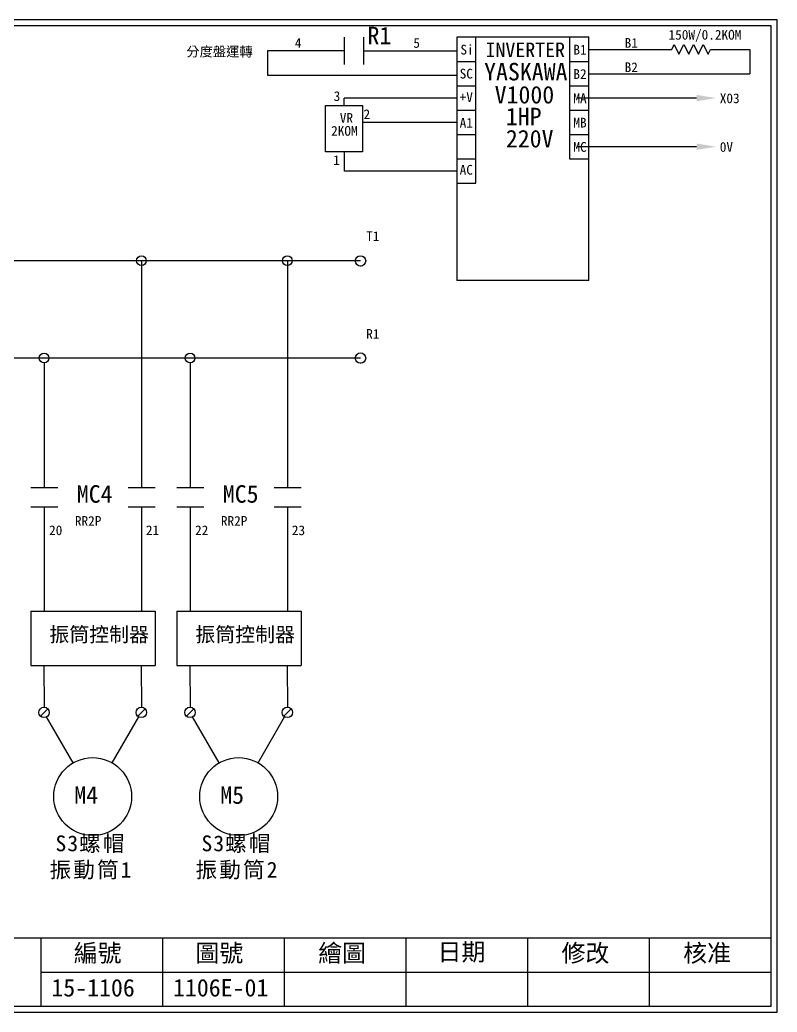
# Model space of a CAD drawing. Extents: x 10 to 297, y 3 to 207.
# Drawn here: x 141.4 to 297, y 3 to 207 of the extents above; entities that cross this region are included whole.
import ezdxf
from ezdxf import colors
from ezdxf.entities.mleader import LeaderData, LeaderLine
from ezdxf.math import Vec2, Vec3

# ---------------------------------------------------------------- set-up
doc = ezdxf.new("R2010")
doc.units = 0
doc.layers.get('0').update_dxf_attribs({"linetype": 'CONTINUOUS'})
doc.layers.add('圖框層', color=7, linetype='CONTINUOUS')
doc.layers.add('標尺寸層', color=3, linetype='CONTINUOUS')
doc.styles.add('STSL', font='kaiu.ttf')
doc.styles.add('標楷體', font='kaiu.ttf')

msp = doc.modelspace()

# ---------------------------------------------------------------- linework, layer by layer
for p, q in [((258.3, 203.39), (231.15, 203.39)), ((231.15, 203.39), (231.15, 153.39)), ((231.15, 203.39), (231.15, 193.39)), ((231.15, 203.39), (231.15, 198.39)), ((235.1, 198.39), (235.1, 203.39)), ((254.35, 203.39), (254.35, 198.39)), ((258.3, 153.39), (258.3, 203.39)), ((258.3, 198.39), (258.3, 203.39)), ((208.05, 200.6), (192.28, 200.6)), ((192.28, 200.6), (192.28, 195.6)), ((212.02, 200.6), (231.15, 200.6)), ((258.3, 200.89), (275.33, 200.89)), ((275.33, 200.89), (275.83, 201.89)), ((275.83, 201.89), (276.83, 199.89)), ((276.83, 199.89), (277.83, 201.89)), ((277.83, 201.89), (278.83, 199.89)), ((278.83, 199.89), (279.83, 201.89)), ((279.83, 201.89), (280.83, 199.89)), ((280.83, 199.89), (281.83, 201.89)), ((281.83, 201.89), (282.83, 199.89)), ((282.83, 199.89), (283.33, 200.89)), ((283.33, 200.89), (291.36, 200.89)), ((291.36, 200.89), (291.36, 195.89)), ((231.15, 198.39), (235.1, 198.39)), ((235.1, 193.39), (235.1, 198.39)), ((254.35, 198.39), (258.3, 198.39)), ((254.35, 198.39), (254.35, 193.39)), ((258.3, 193.39), (258.3, 198.39)), ((258.3, 195.89), (291.36, 195.89)), ((192.28, 195.6), (231.15, 195.6)), ((231.15, 193.39), (235.1, 193.39)), ((235.1, 188.39), (235.1, 193.39)), ((254.35, 193.39), (258.3, 193.39)), ((254.35, 193.39), (254.35, 188.39)), ((258.3, 188.39), (258.3, 193.39)), ((208.01, 189.34), (208.01, 190.89)), ((231.15, 190.89), (208.01, 190.89)), ((204.21, 189.34), (211.8, 189.34)), ((204.21, 179.87), (204.21, 189.34)), ((211.8, 189.34), (211.8, 179.87)), ((231.15, 188.39), (235.1, 188.39)), ((235.1, 183.39), (235.1, 188.39)), ((254.35, 188.39), (258.3, 188.39)), ((254.35, 188.39), (254.35, 183.39)), ((258.3, 183.39), (258.3, 188.39)), ((231.15, 185.89), (211.8, 185.89)), ((231.15, 183.39), (235.1, 183.39)), ((235.1, 178.39), (235.1, 183.39)), ((254.35, 183.39), (258.3, 183.39)), ((254.35, 183.39), (258.3, 183.39)), ((254.35, 183.39), (254.35, 178.39)), ((258.3, 178.39), (258.3, 183.39)), ((211.8, 179.87), (204.21, 179.87)), ((208.01, 179.87), (208.01, 175.89)), ((231.15, 178.39), (235.1, 178.39)), ((235.1, 173.39), (235.1, 178.39)), ((254.35, 178.39), (258.3, 178.39)), ((231.15, 175.89), (208.01, 175.89)), ((231.15, 173.39), (235.1, 173.39)), ((166.36, 157.45), (166.39, 110.82)), ((196.36, 157.45), (196.39, 110.82)), ((258.3, 153.39), (231.15, 153.39)), ((146.37, 136.46), (146.4, 110.82)), ((176.37, 136.46), (176.4, 110.82)), ((146.34, 74.22), (146.35, 65.69)), ((166.34, 74.22), (166.35, 65.69)), ((176.34, 74.22), (176.35, 65.69)), ((196.34, 74.22), (196.35, 65.69)), ((147.11, 65.38), (145.6, 63.86)), ((167.11, 65.38), (165.6, 63.86)), ((177.11, 65.38), (175.6, 63.86)), ((197.11, 65.38), (195.6, 63.86)), ((152.34, 54.25), (146.89, 63.69)), ((160.34, 54.25), (165.8, 63.7)), ((182.34, 54.25), (176.89, 63.69)), ((190.34, 54.25), (195.8, 63.7))]:
    msp.add_line(p, q)
for centre, radius in [((211.38, 157.41), 1.07), ((211.38, 137.44), 1.07), ((146.35, 64.62), 1.07), ((166.35, 64.62), 1.07), ((176.35, 64.62), 1.07), ((196.35, 64.62), 1.07), ((156.34, 47.32), 8), ((186.34, 47.32), 8)]:
    msp.add_circle(centre, radius)
at = {"layer": '圖框層', "color": 7}
for p, q in [((297, 206.97), (10, 206.97)), ((297, 3), (297, 206.97)), ((295.75, 205.72), (11.25, 205.72)), ((295.75, 4.25), (295.75, 205.72)), ((11.25, 18.25), (295.75, 18.25)), ((145.75, 4.25), (145.75, 18.25)), ((170.75, 4.25), (170.75, 18.25)), ((195.75, 4.25), (195.75, 18.25)), ((220.75, 4.25), (220.75, 18.25)), ((245.75, 4.25), (245.75, 18.25)), ((270.75, 4.25), (270.75, 18.25)), ((145.75, 11.25), (295.75, 11.25)), ((11.25, 4.25), (295.75, 4.25)), ((10, 3), (297, 3))]:
    msp.add_line(p, q, dxfattribs=at)
at = {"layer": '標尺寸層', "color": 7}
for p, q in [((208.05, 203.39), (208.05, 197.82)), ((212.02, 203.39), (212.02, 197.82)), ((211.38, 157.41), (41.1, 157.44)), ((211.38, 156.34), (211.38, 156.27)), ((211.38, 137.44), (21.11, 137.44)), ((211.38, 136.37), (211.38, 136.3)), ((143.61, 110.82), (149.18, 110.82)), ((163.61, 110.82), (169.18, 110.82)), ((173.61, 110.82), (179.18, 110.82)), ((193.61, 110.82), (199.18, 110.82)), ((143.61, 106.85), (149.18, 106.85)), ((146.4, 106.85), (146.4, 85.39)), ((163.61, 106.85), (169.18, 106.85)), ((166.4, 106.85), (166.39, 85.39)), ((173.61, 106.85), (179.18, 106.85)), ((176.4, 106.85), (176.4, 85.39)), ((193.61, 106.85), (199.18, 106.85)), ((196.4, 106.85), (196.39, 85.39)), ((143.61, 85.39), (149.18, 85.39)), ((143.61, 85.39), (143.61, 74.25)), ((149.18, 85.39), (163.61, 85.39)), ((163.61, 85.39), (169.18, 85.39)), ((169.18, 85.39), (169.18, 74.25)), ((173.61, 85.39), (179.18, 85.39)), ((173.61, 85.39), (173.61, 74.25)), ((179.18, 85.39), (193.61, 85.39)), ((193.61, 85.39), (199.18, 85.39)), ((199.18, 85.39), (199.18, 74.25)), ((143.61, 74.25), (149.18, 74.25)), ((149.18, 74.25), (163.61, 74.25)), ((163.61, 74.25), (169.18, 74.25)), ((173.61, 74.25), (179.18, 74.25)), ((179.18, 74.25), (193.61, 74.25)), ((193.61, 74.25), (199.18, 74.25))]:
    msp.add_line(p, q, dxfattribs=at)
for centre in [(166.37, 157.45), (196.37, 157.45), (146.37, 137.46), (176.37, 137.46)]:
    msp.add_circle(centre, 1, dxfattribs=at)

# ---------------------------------------------------------------- texts
at = {"color": 0, "char_height": 3.25, "width": 29.841, "attachment_point": 2, "style": '標楷體'}
for s, insert in [('{\\T1.1;S3螺帽\\P振動筒1}', (156.02, 39.32)), ('{\\T1.1;S3螺帽\\P振動筒2}', (186.02, 39.32))]:
    msp.add_mtext(s, dxfattribs=dict(at, insert=insert))
at = {"layer": '圖框層', "color": 4, "style": 'STSL'}
for s, height, p in [('R1', 3.6, (212.82, 201.96)), ('150W/0.2KOM', 2, (274.68, 202.9)), ('4', 2, (197.89, 201.22)), ('5', 2, (222.24, 201.22)), ('Si', 2, (231.92, 199.84)), ('INVERTER', 3, (237.08, 199.3)), ('B1', 2, (265.66, 201.22)), ('分度盤運轉', 2, (175.59, 199.44)), ('B1', 2, (255.13, 199.84)), ('YASKAWA', 3.6, (236.78, 194.52)), ('B2', 2, (265.66, 196.22)), ('SC', 2, (231.76, 194.91)), ('B2', 2, (255.13, 194.84)), ('3', 2, (205.87, 190.29)), ('+V', 2, (231.76, 190.08)), ('V1000', 3.6, (238.95, 189.78)), ('MA', 2, (255.13, 189.84)), ('X03', 2, (285.21, 189.84)), ('VR', 2, (207.13, 185.81)), ('2', 2, (212.01, 186.57)), ('1HP', 3.6, (241.25, 185.3)), ('A1', 2, (231.76, 184.81)), ('MB', 2, (255.13, 184.84)), ('2KOM', 2, (205.35, 183.15)), ('220V', 3.6, (241.25, 180.75)), ('MC', 2, (255.13, 179.84)), ('0V', 2, (285.21, 179.84)), ('1', 2, (205.77, 177.11)), ('AC', 2, (231.76, 175.15)), ('T1', 2, (212.56, 161.49)), ('R1', 2, (212.56, 141.41)), ('MC4', 3.6, (153.09, 107.72)), ('MC5', 3.6, (183.09, 107.72)), ('RR2P', 2, (152.7, 102.97)), ('RR2P', 2, (182.7, 102.97)), ('20', 2, (147.39, 101.05)), ('21', 2, (167.28, 101.05)), ('22', 2, (177.39, 101.05)), ('23', 2, (197.28, 101.05)), ('振筒控制器', 3, (147.45, 79.13)), ('振筒控制器', 3, (177.45, 79.13)), ('M4', 3.6, (152.56, 45.83)), ('M5', 3.6, (182.56, 45.83)), ('編號', 3.6, (152.47, 13.34)), ('圖號', 3.6, (177.47, 13.34)), ('繪圖', 3.6, (202.69, 13.34)), ('日期', 3.6, (227.22, 13.59)), ('修改', 3.6, (252.69, 13.34)), ('核准', 3.6, (277.69, 13.34)), ('15-1106', 3.6, (147.86, 6.22)), ('1106E-01', 3.6, (172.86, 6.22))]:
    msp.add_text(s, height=height, dxfattribs=at).set_placement(p)

# ---------------------------------------------------------------- leaders
at = {"layer": '標尺寸層', "color": 7}
ml = msp.add_multileader_mtext('Standard', dxfattribs=at)
ml.set_content('', color=7)
ml.set_leader_properties()
ml.build(insert=Vec2(0, 0))
ml.multileader.update_dxf_attribs({"text_right_attachment_type": 6, "dogleg_length": 0.36})
ctx = ml.context
ctx.base_point, ctx.plane_origin = Vec3(253.94, 192.89), Vec3(284.44, 190.89)
ctx.right_attachment, ctx.text_align_type = 6, 2
notes = []
notes.append((ctx, [(0, (1, 1, 0), (258.3, 190.89), (-1, 0), 0.36, [(0, [(284.44, 190.89)], 0, [])])]))
ctx.mtext.insert, ctx.mtext.alignment, ctx.mtext.flow_direction = Vec3(255.94, 194.89), 3, 5
ml = msp.add_multileader_mtext('Standard', dxfattribs=at)
ml.set_content('', color=7)
ml.set_leader_properties()
ml.build(insert=Vec2(0, 0))
ml.multileader.update_dxf_attribs({"text_right_attachment_type": 6, "dogleg_length": 0.36})
ctx = ml.context
ctx.base_point, ctx.plane_origin = Vec3(253.94, 182.89), Vec3(284.44, 180.89)
ctx.right_attachment, ctx.text_align_type = 6, 2
notes.append((ctx, [(0, (1, 1, 0), (258.3, 180.89), (-1, 0), 0.36, [(0, [(284.44, 180.89)], 0, [])])]))
ctx.mtext.insert, ctx.mtext.alignment, ctx.mtext.flow_direction = Vec3(255.94, 184.89), 3, 5
for ctx, leaders in notes:
    for number, flags, end, landing, length, lines in leaders:
        leader = LeaderData()
        leader.index, (leader.has_last_leader_line, leader.has_dogleg_vector, leader.attachment_direction) = number, flags
        leader.last_leader_point, leader.dogleg_vector, leader.dogleg_length = Vec3(end), Vec3(landing), length
        for number, points, colour, breaks in lines:
            line = LeaderLine()
            line.index, line.vertices, line.color, line.breaks = number, Vec3.list(points), colors.encode_raw_color(colour), breaks
            leader.lines.append(line)
        ctx.leaders.append(leader)

doc.saveas('drawing.dxf')
